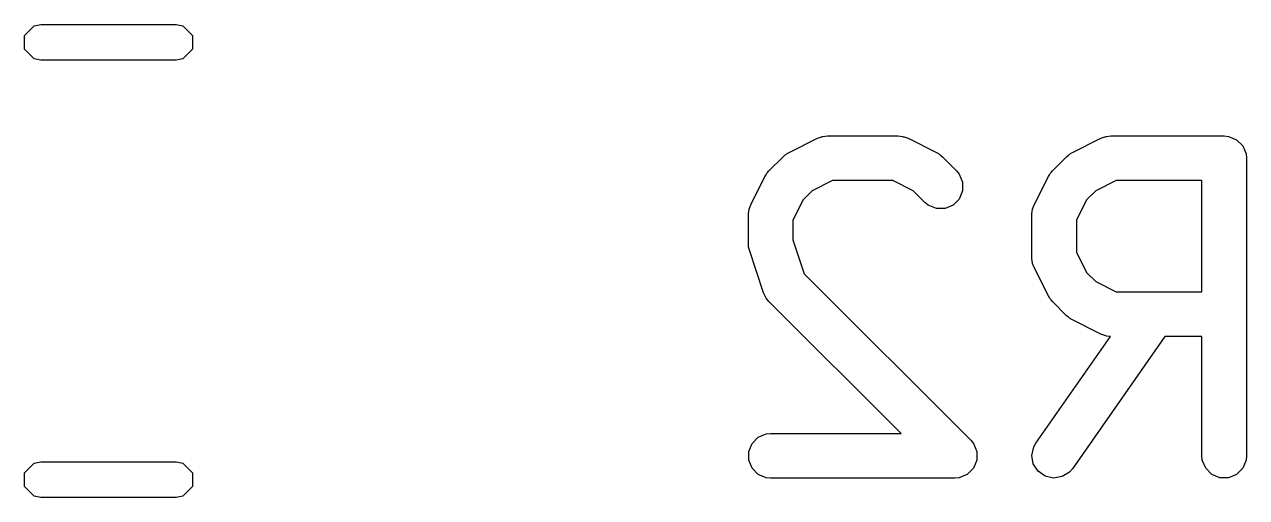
# Model space of a CAD drawing. Header units: inches. Extents: x 1.47 to 5.17, y -6.85 to -1.2.
# Drawn here: x 1.6971 to 1.8588, y -3.073 to -3.0104 of the extents above; entities that cross this region are included whole.
import ezdxf

# ---------------------------------------------------------------- set-up
doc = ezdxf.new("R2010")
doc.units = ezdxf.units.IN
doc.header["$MEASUREMENT"] = 0
doc.layers.add('B.Silkscreen', color=31, linetype='CONTINUOUS', true_color=0xe8b2a7)

msp = doc.modelspace()

# ---------------------------------------------------------------- linework, layer by layer
at = {"layer": 'B.Silkscreen', "linetype": 'CONTINUOUS'}
for p, q in [((1.69715, -3.01189), (1.69842, -3.01061)), ((1.69842, -3.01061), (1.69933, -3.01043)), ((1.69933, -3.01043), (1.71721, -3.01043)), ((1.71721, -3.01043), (1.71811, -3.01061)), ((1.71811, -3.01061), (1.71939, -3.01189)), ((1.69715, -3.0137), (1.69715, -3.01189)), ((1.71939, -3.01189), (1.71939, -3.0137)), ((1.69842, -3.01498), (1.69715, -3.0137)), ((1.71939, -3.0137), (1.71811, -3.01498)), ((1.69933, -3.01516), (1.69842, -3.01498)), ((1.71721, -3.01516), (1.69933, -3.01516)), ((1.71811, -3.01498), (1.71721, -3.01516)), ((1.79827, -3.02738), (1.80202, -3.0255)), ((1.80202, -3.0255), (1.80256, -3.02529)), ((1.80256, -3.02529), (1.80266, -3.02529)), ((1.80266, -3.02529), (1.80276, -3.02525)), ((1.80276, -3.02525), (1.80334, -3.02519)), ((1.80334, -3.02519), (1.81271, -3.02519)), ((1.81271, -3.02519), (1.81329, -3.02525)), ((1.81329, -3.02525), (1.81338, -3.02529)), ((1.81338, -3.02529), (1.81349, -3.02529)), ((1.81349, -3.02529), (1.81403, -3.0255)), ((1.81403, -3.0255), (1.81778, -3.02738)), ((1.83576, -3.02738), (1.83951, -3.0255)), ((1.83951, -3.0255), (1.84005, -3.02529)), ((1.84005, -3.02529), (1.84016, -3.02529)), ((1.84016, -3.02529), (1.84026, -3.02525)), ((1.84026, -3.02525), (1.84083, -3.02519)), ((1.84083, -3.02519), (1.85583, -3.02519)), ((1.85583, -3.02519), (1.85641, -3.02525)), ((1.85641, -3.02525), (1.85747, -3.02569)), ((1.85747, -3.02569), (1.85829, -3.0265)), ((1.79802, -3.02753), (1.79827, -3.02738)), ((1.81778, -3.02738), (1.81803, -3.02753)), ((1.83551, -3.02753), (1.83576, -3.02738)), ((1.85829, -3.0265), (1.85873, -3.02757)), ((1.79562, -3.0298), (1.7975, -3.02793)), ((1.7975, -3.02793), (1.79773, -3.02774)), ((1.79773, -3.02774), (1.79778, -3.02768)), ((1.79778, -3.02768), (1.79787, -3.02763)), ((1.79787, -3.02763), (1.79795, -3.02756)), ((1.79795, -3.02756), (1.79802, -3.02753)), ((1.81803, -3.02753), (1.8181, -3.02756)), ((1.8181, -3.02756), (1.81818, -3.02763)), ((1.81818, -3.02763), (1.81827, -3.02768)), ((1.81827, -3.02768), (1.81832, -3.02774)), ((1.81832, -3.02774), (1.81855, -3.02793)), ((1.81855, -3.02793), (1.82042, -3.0298)), ((1.83312, -3.0298), (1.83499, -3.02793)), ((1.83499, -3.02793), (1.83522, -3.02774)), ((1.83522, -3.02774), (1.83527, -3.02768)), ((1.83527, -3.02768), (1.83536, -3.02763)), ((1.83536, -3.02763), (1.83544, -3.02756)), ((1.83544, -3.02756), (1.83551, -3.02753)), ((1.85873, -3.02757), (1.85878, -3.02814)), ((1.85878, -3.02814), (1.85878, -3.06751)), ((1.7932, -3.03432), (1.79507, -3.03057)), ((1.79507, -3.03057), (1.79523, -3.03032)), ((1.79523, -3.03032), (1.79526, -3.03025)), ((1.79526, -3.03025), (1.79532, -3.03017)), ((1.79532, -3.03017), (1.79538, -3.03008)), ((1.79538, -3.03008), (1.79544, -3.03003)), ((1.79544, -3.03003), (1.79562, -3.0298)), ((1.82042, -3.0298), (1.82079, -3.03025)), ((1.82079, -3.03025), (1.82123, -3.03132)), ((1.83069, -3.03432), (1.83257, -3.03057)), ((1.83257, -3.03057), (1.83272, -3.03032)), ((1.83272, -3.03032), (1.83275, -3.03025)), ((1.83275, -3.03025), (1.83282, -3.03017)), ((1.83282, -3.03017), (1.83288, -3.03008)), ((1.83288, -3.03008), (1.83293, -3.03003)), ((1.83293, -3.03003), (1.83312, -3.0298)), ((1.80403, -3.0311), (1.80134, -3.03244)), ((1.81201, -3.0311), (1.80403, -3.0311)), ((1.81471, -3.03244), (1.81201, -3.0311)), ((1.82123, -3.03132), (1.82123, -3.03247)), ((1.84153, -3.0311), (1.83883, -3.03244)), ((1.85288, -3.0311), (1.84153, -3.0311)), ((1.85288, -3.04581), (1.85288, -3.0311)), ((1.80014, -3.03364), (1.79879, -3.03634)), ((1.80134, -3.03244), (1.80014, -3.03364)), ((1.81625, -3.03398), (1.81471, -3.03244)), ((1.82079, -3.03353), (1.81998, -3.03435)), ((1.82123, -3.03247), (1.82079, -3.03353)), ((1.83763, -3.03364), (1.83629, -3.03634)), ((1.83883, -3.03244), (1.83763, -3.03364)), ((1.79289, -3.03564), (1.79294, -3.03507)), ((1.79294, -3.03507), (1.79298, -3.03497)), ((1.79298, -3.03497), (1.79299, -3.03486)), ((1.79299, -3.03486), (1.7932, -3.03432)), ((1.81669, -3.03435), (1.81625, -3.03398)), ((1.81776, -3.03479), (1.81669, -3.03435)), ((1.81891, -3.03479), (1.81776, -3.03479)), ((1.81998, -3.03435), (1.81891, -3.03479)), ((1.83038, -3.03564), (1.83044, -3.03507)), ((1.83044, -3.03507), (1.83048, -3.03497)), ((1.83048, -3.03497), (1.83049, -3.03486)), ((1.83049, -3.03486), (1.83069, -3.03432)), ((1.79289, -3.03939), (1.79289, -3.03564)), ((1.79879, -3.03634), (1.79879, -3.03891)), ((1.83038, -3.04127), (1.83038, -3.03564)), ((1.83629, -3.03634), (1.83629, -3.04057)), ((1.79291, -3.03968), (1.79289, -3.03939)), ((1.79291, -3.03976), (1.79291, -3.03968)), ((1.79293, -3.03986), (1.79291, -3.03976)), ((1.79294, -3.03997), (1.79293, -3.03986)), ((1.79297, -3.04004), (1.79294, -3.03997)), ((1.79304, -3.04032), (1.79297, -3.04004)), ((1.79491, -3.04595), (1.79304, -3.04032)), ((1.79879, -3.03891), (1.80029, -3.04342)), ((1.83044, -3.04184), (1.83038, -3.04127)), ((1.83048, -3.04194), (1.83044, -3.04184)), ((1.83049, -3.04205), (1.83048, -3.04194)), ((1.83629, -3.04057), (1.83763, -3.04327)), ((1.80029, -3.04342), (1.8223, -3.06542)), ((1.83069, -3.04259), (1.83049, -3.04205)), ((1.83257, -3.04634), (1.83069, -3.04259)), ((1.83763, -3.04327), (1.83883, -3.04446)), ((1.83883, -3.04446), (1.84153, -3.04581)), ((1.79515, -3.04648), (1.79491, -3.04595)), ((1.79522, -3.04656), (1.79515, -3.04648)), ((1.79526, -3.04666), (1.79522, -3.04656)), ((1.79562, -3.0471), (1.79526, -3.04666)), ((1.83272, -3.04658), (1.83257, -3.04634)), ((1.83275, -3.04666), (1.83272, -3.04658)), ((1.83282, -3.04674), (1.83275, -3.04666)), ((1.83288, -3.04683), (1.83282, -3.04674)), ((1.83293, -3.04688), (1.83288, -3.04683)), ((1.84153, -3.04581), (1.85288, -3.04581)), ((1.81308, -3.06456), (1.79562, -3.0471)), ((1.83312, -3.0471), (1.83293, -3.04688)), ((1.83499, -3.04898), (1.83312, -3.0471)), ((1.83522, -3.04916), (1.83499, -3.04898)), ((1.83527, -3.04922), (1.83522, -3.04916)), ((1.83536, -3.04928), (1.83527, -3.04922)), ((1.83544, -3.04935), (1.83536, -3.04928)), ((1.83551, -3.04938), (1.83544, -3.04935)), ((1.83576, -3.04953), (1.83551, -3.04938)), ((1.83951, -3.05141), (1.83576, -3.04953)), ((1.83091, -3.06582), (1.84079, -3.05171)), ((1.84005, -3.05161), (1.83951, -3.05141)), ((1.84016, -3.05162), (1.84005, -3.05161)), ((1.84026, -3.05166), (1.84016, -3.05162)), ((1.84079, -3.05171), (1.84026, -3.05166)), ((1.84799, -3.05172), (1.83575, -3.06921)), ((1.85288, -3.05172), (1.84799, -3.05172)), ((1.85288, -3.06751), (1.85288, -3.05172)), ((1.7942, -3.06506), (1.79526, -3.06462)), ((1.79526, -3.06462), (1.79584, -3.06456)), ((1.79584, -3.06456), (1.81308, -3.06456)), ((1.79294, -3.06694), (1.79338, -3.06587)), ((1.79338, -3.06587), (1.7942, -3.06506)), ((1.8223, -3.06542), (1.82267, -3.06587)), ((1.82267, -3.06587), (1.82311, -3.06694)), ((1.83063, -3.06632), (1.83091, -3.06582)), ((1.79294, -3.06809), (1.79294, -3.06694)), ((1.82311, -3.06694), (1.82311, -3.06809)), ((1.83038, -3.06745), (1.83063, -3.06632)), ((1.83058, -3.06858), (1.83038, -3.06745)), ((1.85293, -3.06809), (1.85288, -3.06751)), ((1.85878, -3.06751), (1.85873, -3.06809)), ((1.69715, -3.06977), (1.69842, -3.06849)), ((1.69842, -3.06849), (1.69933, -3.06831)), ((1.69933, -3.06831), (1.71721, -3.06831)), ((1.71721, -3.06831), (1.71811, -3.06849)), ((1.71811, -3.06849), (1.71939, -3.06977)), ((1.79338, -3.06915), (1.79294, -3.06809)), ((1.7942, -3.06997), (1.79338, -3.06915)), ((1.82267, -3.06915), (1.82185, -3.06997)), ((1.82311, -3.06809), (1.82267, -3.06915)), ((1.8312, -3.06955), (1.83058, -3.06858)), ((1.83575, -3.06921), (1.83538, -3.06965)), ((1.85338, -3.06915), (1.85293, -3.06809)), ((1.85419, -3.06997), (1.85338, -3.06915)), ((1.85829, -3.06915), (1.85747, -3.06997)), ((1.85873, -3.06809), (1.85829, -3.06915)), ((1.69715, -3.07157), (1.69715, -3.06977)), ((1.71939, -3.06977), (1.71939, -3.07157)), ((1.79526, -3.07041), (1.7942, -3.06997)), ((1.79584, -3.07047), (1.79526, -3.07041)), ((1.82021, -3.07047), (1.79584, -3.07047)), ((1.82079, -3.07041), (1.82021, -3.07047)), ((1.82125, -3.07022), (1.82079, -3.07041)), ((1.82185, -3.06997), (1.82125, -3.07022)), ((1.83214, -3.07022), (1.8312, -3.06955)), ((1.83327, -3.07046), (1.83214, -3.07022)), ((1.8344, -3.07026), (1.83327, -3.07046)), ((1.83538, -3.06965), (1.8344, -3.07026)), ((1.85525, -3.07041), (1.85419, -3.06997)), ((1.85641, -3.07041), (1.85525, -3.07041)), ((1.85747, -3.06997), (1.85641, -3.07041)), ((1.69842, -3.07285), (1.69715, -3.07157)), ((1.71939, -3.07157), (1.71811, -3.07285)), ((1.69933, -3.07303), (1.69842, -3.07285)), ((1.71721, -3.07303), (1.69933, -3.07303)), ((1.71811, -3.07285), (1.71721, -3.07303))]:
    msp.add_line(p, q, dxfattribs=at)

doc.saveas('drawing.dxf')
